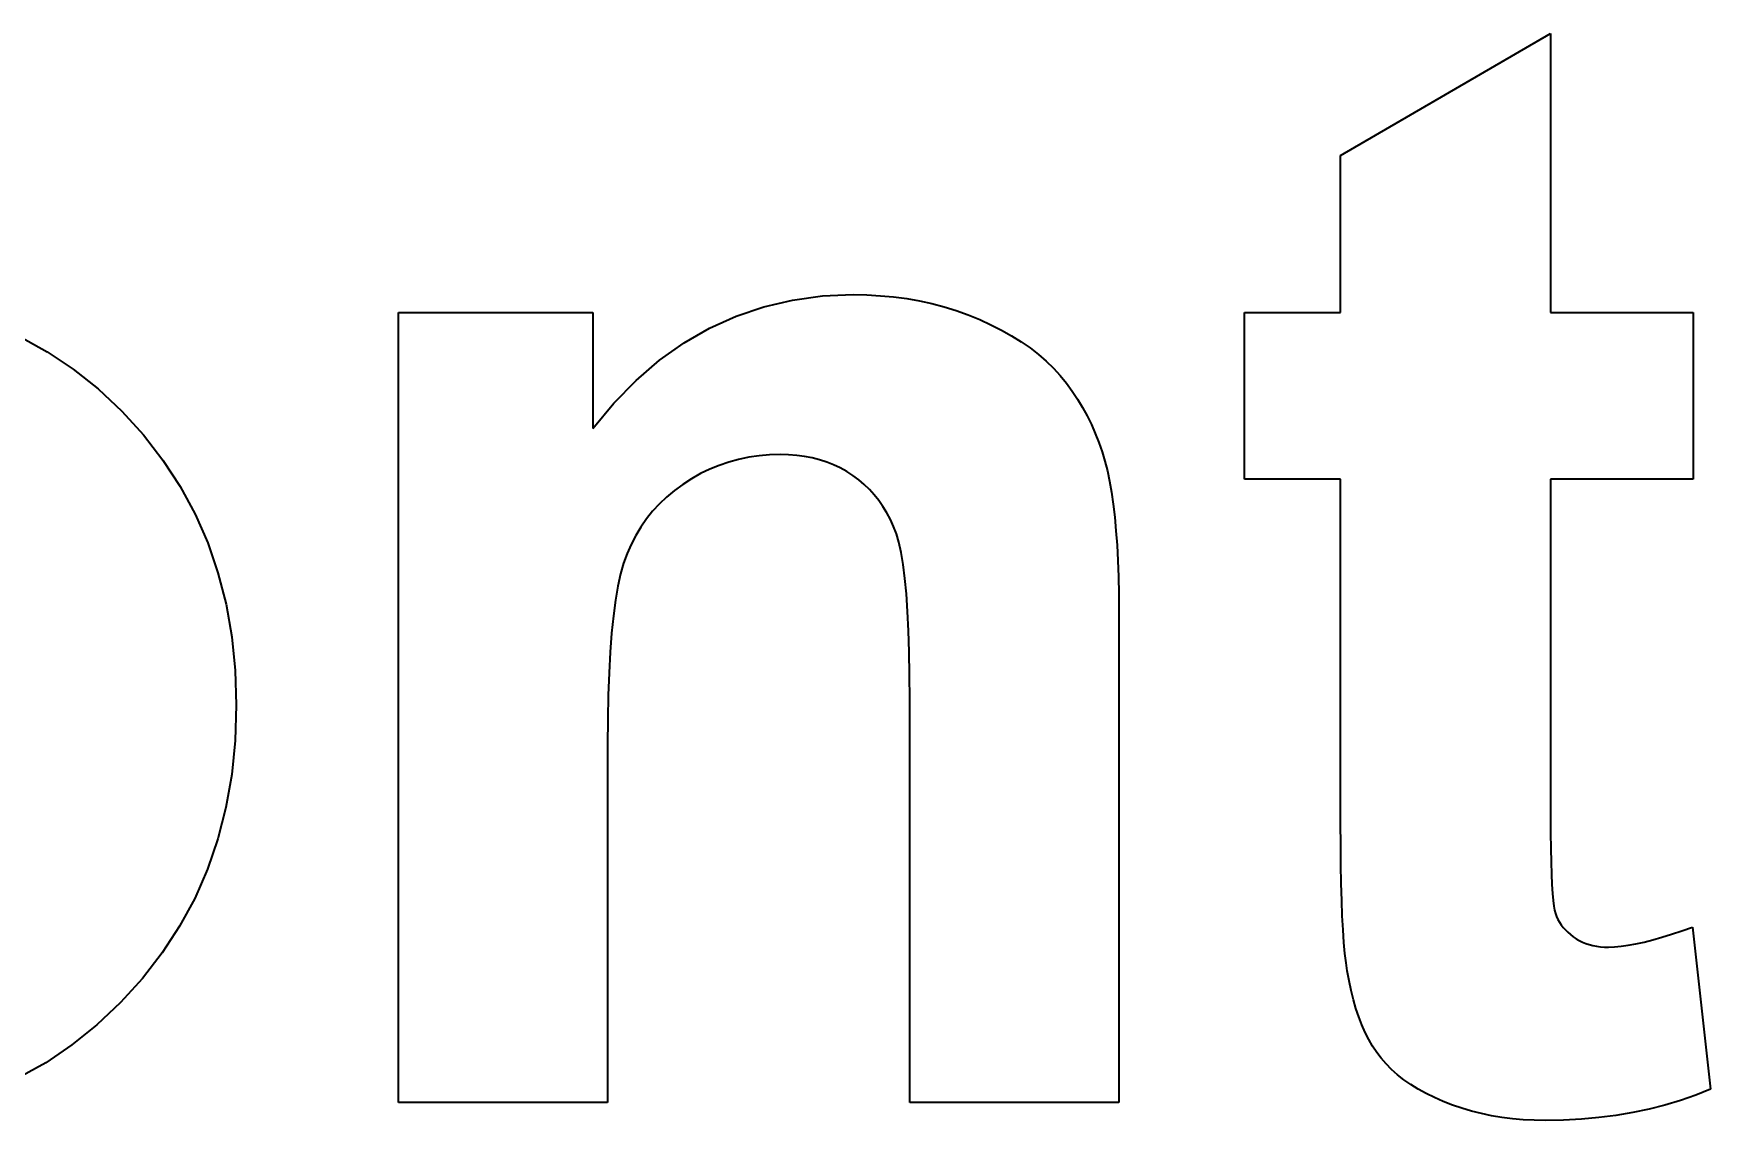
# Model space of a CAD drawing. Extents: x 23 to 417, y 3 to 294.
# Drawn here: x 219.86 to 220.783, y 105.449 to 106.047 of the extents above; entities that cross this region are included whole.
import ezdxf

# ---------------------------------------------------------------- set-up
doc = ezdxf.new("R2010")
doc.units = 0
doc.layers.get('0').update_dxf_attribs({"lineweight": 13})

# ---------------------------------------------------------------- blocks, each defined once
blk = doc.blocks.new('BLOCK4760')
at = {"color": 7, "lineweight": 35, "ltscale": 0.016689}
blk.add_line((-1.7627, 33.3391), (-1.1857, 33.6748), dxfattribs=at)
at = {"color": 7, "lineweight": 35, "ltscale": 0.019185}
blk.add_line((-1.1857, 33.6748), (-1.1857, 32.9074), dxfattribs=at)
at = {"color": 7, "lineweight": 35, "ltscale": 0.010794}
blk.add_line((-1.7627, 32.9074), (-1.7627, 33.3391), dxfattribs=at)
at = {"color": 7, "lineweight": 35, "ltscale": 0.002028}
blk.add_line((-3.3489, 32.9233), (-3.2699, 32.9417), dxfattribs=at)
at = {"color": 7, "lineweight": 35, "ltscale": 0.002067}
blk.add_line((-3.2699, 32.9417), (-3.188, 32.9528), dxfattribs=at)
at = {"color": 7, "lineweight": 35, "ltscale": 0.002124}
blk.add_line((-3.188, 32.9528), (-3.1031, 32.9565), dxfattribs=at)
at = {"color": 7, "lineweight": 35, "ltscale": 0.000943899}
blk.add_line((-3.1031, 32.9565), (-3.0654, 32.9558), dxfattribs=at)
at = {"color": 7, "lineweight": 35, "ltscale": 0.000928404}
blk.add_line((-3.0654, 32.9558), (-3.0283, 32.9537), dxfattribs=at)
at = {"color": 7, "lineweight": 35, "ltscale": 0.000914611}
blk.add_line((-3.0283, 32.9537), (-2.9919, 32.9503), dxfattribs=at)
at = {"color": 7, "lineweight": 35, "ltscale": 0.00090214}
blk.add_line((-2.9919, 32.9503), (-2.9561, 32.9455), dxfattribs=at)
at = {"color": 7, "lineweight": 35, "ltscale": 0.000891268}
blk.add_line((-2.9561, 32.9455), (-2.921, 32.9393), dxfattribs=at)
at = {"color": 7, "lineweight": 35, "ltscale": 0.000882085}
blk.add_line((-2.921, 32.9393), (-2.8865, 32.9318), dxfattribs=at)
at = {"color": 7, "lineweight": 35, "ltscale": 0.000873855}
blk.add_line((-2.8865, 32.9318), (-2.8527, 32.9229), dxfattribs=at)
at = {"color": 7, "lineweight": 35, "ltscale": 0.013353}
blk.add_line((-4.3535, 32.9074), (-3.8193, 32.9074), dxfattribs=at)
at = {"color": 7, "lineweight": 35, "ltscale": 0.054332}
blk.add_line((-4.3535, 30.7341), (-4.3535, 32.9074), dxfattribs=at)
at = {"color": 7, "lineweight": 35, "ltscale": 0.007981}
blk.add_line((-3.8193, 32.9074), (-3.8193, 32.5881), dxfattribs=at)
at = {"color": 7, "lineweight": 35, "ltscale": 0.002007}
for p, q in [((-3.4981, 32.8644), (-3.425, 32.8975)), ((-3.425, 32.8975), (-3.3489, 32.9233))]:
    blk.add_line(p, q, dxfattribs=at)
at = {"color": 7, "lineweight": 35, "ltscale": 0.000867881}
blk.add_line((-2.8527, 32.9229), (-2.8196, 32.9126), dxfattribs=at)
at = {"color": 7, "lineweight": 35, "ltscale": 0.000863215}
blk.add_line((-2.8196, 32.9126), (-2.7871, 32.9009), dxfattribs=at)
at = {"color": 7, "lineweight": 35, "ltscale": 0.000860049}
blk.add_line((-2.7871, 32.9009), (-2.7552, 32.8879), dxfattribs=at)
at = {"color": 7, "lineweight": 35, "ltscale": 0.000845646}
blk.add_line((-2.7552, 32.8879), (-2.7245, 32.8738), dxfattribs=at)
at = {"color": 7, "lineweight": 35, "ltscale": 0.006599}
for p, q in [((-2.0267, 32.9074), (-1.7627, 32.9074)), ((-1.7627, 32.449), (-2.0267, 32.449))]:
    blk.add_line(p, q, dxfattribs=at)
at = {"color": 7, "lineweight": 35, "ltscale": 0.01146}
for p, q in [((-2.0267, 32.449), (-2.0267, 32.9074)), ((-0.7928, 32.9074), (-0.7928, 32.449))]:
    blk.add_line(p, q, dxfattribs=at)
at = {"color": 7, "lineweight": 35, "ltscale": 0.009822}
for p, q in [((-1.1857, 32.9074), (-0.7928, 32.9074)), ((-0.7928, 32.449), (-1.1857, 32.449))]:
    blk.add_line(p, q, dxfattribs=at)
at = {"color": 7, "lineweight": 35, "ltscale": 0.002155}
for p, q in [((-5.3953, 32.8412), (-5.3198, 32.7995)), ((-5.3235, 30.8439), (-5.3987, 30.8018))]:
    blk.add_line(p, q, dxfattribs=at)
at = {"color": 7, "lineweight": 35, "ltscale": 0.002025}
blk.add_line((-3.5682, 32.8239), (-3.4981, 32.8644), dxfattribs=at)
at = {"color": 7, "lineweight": 35, "ltscale": 0.000819045}
blk.add_line((-2.7245, 32.8738), (-2.6953, 32.859), dxfattribs=at)
at = {"color": 7, "lineweight": 35, "ltscale": 0.000794271}
blk.add_line((-2.6953, 32.859), (-2.6676, 32.8434), dxfattribs=at)
at = {"color": 7, "lineweight": 35, "ltscale": 0.000770854}
blk.add_line((-2.6676, 32.8434), (-2.6415, 32.827), dxfattribs=at)
at = {"color": 7, "lineweight": 35, "ltscale": 0.002162}
for p, q in [((-5.3198, 32.7995), (-5.2479, 32.7515)), ((-4.913, 32.353), (-4.8784, 32.2737))]:
    blk.add_line(p, q, dxfattribs=at)
at = {"color": 7, "lineweight": 35, "ltscale": 0.002063}
blk.add_line((-3.6354, 32.776), (-3.5682, 32.8239), dxfattribs=at)
at = {"color": 7, "lineweight": 35, "ltscale": 0.000749533}
blk.add_line((-2.6415, 32.827), (-2.6168, 32.8099), dxfattribs=at)
at = {"color": 7, "lineweight": 35, "ltscale": 0.000729777}
blk.add_line((-2.6168, 32.8099), (-2.5938, 32.792), dxfattribs=at)
at = {"color": 7, "lineweight": 35, "ltscale": 0.000712084}
blk.add_line((-2.5938, 32.792), (-2.5722, 32.7734), dxfattribs=at)
at = {"color": 7, "lineweight": 35, "ltscale": 0.002185}
for p, q in [((-5.2479, 32.7515), (-5.1795, 32.6971)), ((-4.8791, 31.3759), (-4.9141, 31.2958))]:
    blk.add_line(p, q, dxfattribs=at)
at = {"color": 7, "lineweight": 35, "ltscale": 0.002119}
blk.add_line((-3.6997, 32.7207), (-3.6354, 32.776), dxfattribs=at)
at = {"color": 7, "lineweight": 35, "ltscale": 0.000696279}
blk.add_line((-2.5722, 32.7734), (-2.5522, 32.754), dxfattribs=at)
at = {"color": 7, "lineweight": 35, "ltscale": 0.000683327}
blk.add_line((-2.5522, 32.754), (-2.5338, 32.7339), dxfattribs=at)
at = {"color": 7, "lineweight": 35, "ltscale": 0.002222}
blk.add_line((-5.1795, 32.6971), (-5.1147, 32.6362), dxfattribs=at)
at = {"color": 7, "lineweight": 35, "ltscale": 0.002191}
blk.add_line((-3.761, 32.6581), (-3.6997, 32.7207), dxfattribs=at)
at = {"color": 7, "lineweight": 35, "ltscale": 0.000672642}
blk.add_line((-2.5338, 32.7339), (-2.5168, 32.7129), dxfattribs=at)
at = {"color": 7, "lineweight": 35, "ltscale": 0.000666345}
blk.add_line((-2.5168, 32.7129), (-2.5012, 32.6914), dxfattribs=at)
at = {"color": 7, "lineweight": 35, "ltscale": 0.002278}
blk.add_line((-3.8193, 32.5881), (-3.761, 32.6581), dxfattribs=at)
at = {"color": 7, "lineweight": 35, "ltscale": 0.000664324}
blk.add_line((-2.5012, 32.6914), (-2.4865, 32.6692), dxfattribs=at)
at = {"color": 7, "lineweight": 35, "ltscale": 0.000663298}
blk.add_line((-2.4865, 32.6692), (-2.4728, 32.6465), dxfattribs=at)
at = {"color": 7, "lineweight": 35, "ltscale": 0.002223}
blk.add_line((-5.1147, 32.6362), (-5.0548, 32.5705), dxfattribs=at)
at = {"color": 7, "lineweight": 35, "ltscale": 0.000663392}
blk.add_line((-2.4728, 32.6465), (-2.46, 32.6232), dxfattribs=at)
at = {"color": 7, "lineweight": 35, "ltscale": 0.000665008}
blk.add_line((-2.46, 32.6232), (-2.4483, 32.5994), dxfattribs=at)
at = {"color": 7, "lineweight": 35, "ltscale": 0.002186}
blk.add_line((-5.0548, 32.5705), (-5.0013, 32.5014), dxfattribs=at)
at = {"color": 7, "lineweight": 35, "ltscale": 0.000667474}
blk.add_line((-2.4483, 32.5994), (-2.4375, 32.5749), dxfattribs=at)
at = {"color": 7, "lineweight": 35, "ltscale": 0.000671364}
blk.add_line((-2.4375, 32.5749), (-2.4277, 32.5499), dxfattribs=at)
at = {"color": 7, "lineweight": 35, "ltscale": 0.000715717}
blk.add_line((-3.3622, 32.5132), (-3.3905, 32.5091), dxfattribs=at)
at = {"color": 7, "lineweight": 35, "ltscale": 0.000726624}
blk.add_line((-3.3332, 32.5157), (-3.3622, 32.5132), dxfattribs=at)
at = {"color": 7, "lineweight": 35, "ltscale": 0.000739577}
blk.add_line((-3.3037, 32.5165), (-3.3332, 32.5157), dxfattribs=at)
at = {"color": 7, "lineweight": 35, "ltscale": 0.000574673}
blk.add_line((-3.2807, 32.5159), (-3.3037, 32.5165), dxfattribs=at)
at = {"color": 7, "lineweight": 35, "ltscale": 0.000559739}
blk.add_line((-3.2584, 32.5142), (-3.2807, 32.5159), dxfattribs=at)
at = {"color": 7, "lineweight": 35, "ltscale": 0.000545656}
blk.add_line((-3.2367, 32.5113), (-3.2584, 32.5142), dxfattribs=at)
at = {"color": 7, "lineweight": 35, "ltscale": 0.000676529}
blk.add_line((-2.4277, 32.5499), (-2.4189, 32.5243), dxfattribs=at)
at = {"color": 7, "lineweight": 35, "ltscale": 0.000682377}
blk.add_line((-2.4189, 32.5243), (-2.4111, 32.4982), dxfattribs=at)
at = {"color": 7, "lineweight": 35, "ltscale": 0.002164}
blk.add_line((-5.0013, 32.5014), (-4.954, 32.4289), dxfattribs=at)
at = {"color": 7, "lineweight": 35, "ltscale": 0.000702404}
blk.add_line((-3.4978, 32.4764), (-3.523, 32.4641), dxfattribs=at)
at = {"color": 7, "lineweight": 35, "ltscale": 0.000699823}
blk.add_line((-3.4719, 32.487), (-3.4978, 32.4764), dxfattribs=at)
at = {"color": 7, "lineweight": 35, "ltscale": 0.000699429}
blk.add_line((-3.4454, 32.496), (-3.4719, 32.487), dxfattribs=at)
at = {"color": 7, "lineweight": 35, "ltscale": 0.000702469}
blk.add_line((-3.4183, 32.5034), (-3.4454, 32.496), dxfattribs=at)
at = {"color": 7, "lineweight": 35, "ltscale": 0.0007082}
blk.add_line((-3.3905, 32.5091), (-3.4183, 32.5034), dxfattribs=at)
at = {"color": 7, "lineweight": 35, "ltscale": 0.000533595}
blk.add_line((-3.2158, 32.5073), (-3.2367, 32.5113), dxfattribs=at)
at = {"color": 7, "lineweight": 35, "ltscale": 0.000523481}
blk.add_line((-3.1955, 32.5022), (-3.2158, 32.5073), dxfattribs=at)
at = {"color": 7, "lineweight": 35, "ltscale": 0.000514888}
blk.add_line((-3.1759, 32.4959), (-3.1955, 32.5022), dxfattribs=at)
at = {"color": 7, "lineweight": 35, "ltscale": 0.000509179}
blk.add_line((-3.1569, 32.4884), (-3.1759, 32.4959), dxfattribs=at)
at = {"color": 7, "lineweight": 35, "ltscale": 0.000504251}
blk.add_line((-3.1387, 32.4798), (-3.1569, 32.4884), dxfattribs=at)
at = {"color": 7, "lineweight": 35, "ltscale": 0.000502692}
blk.add_line((-3.1211, 32.4701), (-3.1387, 32.4798), dxfattribs=at)
at = {"color": 7, "lineweight": 35, "ltscale": 0.00050315}
blk.add_line((-3.1041, 32.4592), (-3.1211, 32.4701), dxfattribs=at)
at = {"color": 7, "lineweight": 35, "ltscale": 0.00068946}
blk.add_line((-2.4111, 32.4982), (-2.4043, 32.4715), dxfattribs=at)
at = {"color": 7, "lineweight": 35, "ltscale": 0.000720511}
blk.add_line((-2.4043, 32.4715), (-2.3982, 32.4433), dxfattribs=at)
at = {"color": 7, "lineweight": 35, "ltscale": 0.002156}
blk.add_line((-4.954, 32.4289), (-4.913, 32.353), dxfattribs=at)
at = {"color": 7, "lineweight": 35, "ltscale": 0.000713537}
blk.add_line((-3.5717, 32.4346), (-3.5947, 32.4177), dxfattribs=at)
at = {"color": 7, "lineweight": 35, "ltscale": 0.000715925}
blk.add_line((-3.5477, 32.4502), (-3.5717, 32.4346), dxfattribs=at)
at = {"color": 7, "lineweight": 35, "ltscale": 0.000707845}
blk.add_line((-3.523, 32.4641), (-3.5477, 32.4502), dxfattribs=at)
at = {"color": 7, "lineweight": 35, "ltscale": 0.000501026}
blk.add_line((-3.088, 32.4473), (-3.1041, 32.4592), dxfattribs=at)
at = {"color": 7, "lineweight": 35, "ltscale": 0.000497267}
blk.add_line((-3.0728, 32.4344), (-3.088, 32.4473), dxfattribs=at)
at = {"color": 7, "lineweight": 35, "ltscale": 0.000495603}
blk.add_line((-3.0586, 32.4207), (-3.0728, 32.4344), dxfattribs=at)
at = {"color": 7, "lineweight": 35, "ltscale": 0.000496338}
blk.add_line((-3.0452, 32.406), (-3.0586, 32.4207), dxfattribs=at)
at = {"color": 7, "lineweight": 35, "ltscale": 0.000774372}
blk.add_line((-2.3982, 32.4433), (-2.3929, 32.4128), dxfattribs=at)
at = {"color": 7, "lineweight": 35, "ltscale": 0.023687}
blk.add_line((-1.7627, 31.5015), (-1.7627, 32.449), dxfattribs=at)
at = {"color": 7, "lineweight": 35, "ltscale": 0.021896}
blk.add_line((-1.1857, 32.449), (-1.1857, 31.5731), dxfattribs=at)
at = {"color": 7, "lineweight": 35, "ltscale": 0.000683023}
blk.add_line((-3.6362, 32.3807), (-3.6548, 32.3606), dxfattribs=at)
at = {"color": 7, "lineweight": 35, "ltscale": 0.000690487}
blk.add_line((-3.6162, 32.3998), (-3.6362, 32.3807), dxfattribs=at)
at = {"color": 7, "lineweight": 35, "ltscale": 0.000700327}
blk.add_line((-3.5947, 32.4177), (-3.6162, 32.3998), dxfattribs=at)
at = {"color": 7, "lineweight": 35, "ltscale": 0.00049864}
blk.add_line((-3.0328, 32.3904), (-3.0452, 32.406), dxfattribs=at)
at = {"color": 7, "lineweight": 35, "ltscale": 0.000503409}
blk.add_line((-3.0213, 32.3739), (-3.0328, 32.3904), dxfattribs=at)
at = {"color": 7, "lineweight": 35, "ltscale": 0.000510108}
blk.add_line((-3.0107, 32.3564), (-3.0213, 32.3739), dxfattribs=at)
at = {"color": 7, "lineweight": 35, "ltscale": 0.00082988}
blk.add_line((-2.3929, 32.4128), (-2.3881, 32.3799), dxfattribs=at)
at = {"color": 7, "lineweight": 35, "ltscale": 0.000885287}
blk.add_line((-2.3881, 32.3799), (-2.384, 32.3448), dxfattribs=at)
at = {"color": 7, "lineweight": 35, "ltscale": 0.000677804}
blk.add_line((-3.6718, 32.3395), (-3.6873, 32.3173), dxfattribs=at)
at = {"color": 7, "lineweight": 35, "ltscale": 0.000678566}
blk.add_line((-3.6548, 32.3606), (-3.6718, 32.3395), dxfattribs=at)
at = {"color": 7, "lineweight": 35, "ltscale": 0.000519062}
blk.add_line((-3.001, 32.3381), (-3.0107, 32.3564), dxfattribs=at)
at = {"color": 7, "lineweight": 35, "ltscale": 0.000529403}
blk.add_line((-2.9923, 32.3188), (-3.001, 32.3381), dxfattribs=at)
at = {"color": 7, "lineweight": 35, "ltscale": 0.000942108}
blk.add_line((-2.384, 32.3448), (-2.3805, 32.3072), dxfattribs=at)
at = {"color": 7, "lineweight": 35, "ltscale": 0.000684834}
blk.add_line((-3.7013, 32.294), (-3.7138, 32.2696), dxfattribs=at)
at = {"color": 7, "lineweight": 35, "ltscale": 0.000679538}
blk.add_line((-3.6873, 32.3173), (-3.7013, 32.294), dxfattribs=at)
at = {"color": 7, "lineweight": 35, "ltscale": 0.000541663}
blk.add_line((-2.9844, 32.2986), (-2.9923, 32.3188), dxfattribs=at)
at = {"color": 7, "lineweight": 35, "ltscale": 0.000604969}
blk.add_line((-2.9774, 32.2754), (-2.9844, 32.2986), dxfattribs=at)
at = {"color": 7, "lineweight": 35, "ltscale": 0.000998551}
blk.add_line((-2.3805, 32.3072), (-2.3776, 32.2674), dxfattribs=at)
at = {"color": 7, "lineweight": 35, "ltscale": 0.002184}
blk.add_line((-4.8784, 32.2737), (-4.85, 32.1911), dxfattribs=at)
at = {"color": 7, "lineweight": 35, "ltscale": 0.000703838}
blk.add_line((-3.7249, 32.2442), (-3.7344, 32.2177), dxfattribs=at)
at = {"color": 7, "lineweight": 35, "ltscale": 0.000692595}
blk.add_line((-3.7138, 32.2696), (-3.7249, 32.2442), dxfattribs=at)
at = {"color": 7, "lineweight": 35, "ltscale": 0.000720236}
blk.add_line((-2.9712, 32.2473), (-2.9774, 32.2754), dxfattribs=at)
at = {"color": 7, "lineweight": 35, "ltscale": 0.000839216}
blk.add_line((-2.9656, 32.2142), (-2.9712, 32.2473), dxfattribs=at)
at = {"color": 7, "lineweight": 35, "ltscale": 0.001056}
blk.add_line((-2.3776, 32.2674), (-2.3754, 32.2252), dxfattribs=at)
at = {"color": 7, "lineweight": 35, "ltscale": 0.00222}
blk.add_line((-4.85, 32.1911), (-4.8279, 32.1051), dxfattribs=at)
at = {"color": 7, "lineweight": 35, "ltscale": 0.000761675}
blk.add_line((-3.7344, 32.2177), (-3.7428, 32.1884), dxfattribs=at)
at = {"color": 7, "lineweight": 35, "ltscale": 0.000959282}
blk.add_line((-2.9609, 32.1761), (-2.9656, 32.2142), dxfattribs=at)
at = {"color": 7, "lineweight": 35, "ltscale": 0.001113}
blk.add_line((-2.3754, 32.2252), (-2.3738, 32.1807), dxfattribs=at)
at = {"color": 7, "lineweight": 35, "ltscale": 0.000976127}
blk.add_line((-3.7503, 32.1545), (-3.7569, 32.1161), dxfattribs=at)
at = {"color": 7, "lineweight": 35, "ltscale": 0.000867625}
blk.add_line((-3.7428, 32.1884), (-3.7503, 32.1545), dxfattribs=at)
at = {"color": 7, "lineweight": 35, "ltscale": 0.001081}
blk.add_line((-2.9568, 32.1331), (-2.9609, 32.1761), dxfattribs=at)
at = {"color": 7, "lineweight": 35, "ltscale": 0.001171}
blk.add_line((-2.3738, 32.1807), (-2.3729, 32.1339), dxfattribs=at)
at = {"color": 7, "lineweight": 35, "ltscale": 0.002269}
blk.add_line((-4.8279, 32.1051), (-4.8122, 32.0157), dxfattribs=at)
at = {"color": 7, "lineweight": 35, "ltscale": 0.001086}
blk.add_line((-3.7569, 32.1161), (-3.7626, 32.073), dxfattribs=at)
at = {"color": 7, "lineweight": 35, "ltscale": 0.001203}
blk.add_line((-2.9535, 32.085), (-2.9568, 32.1331), dxfattribs=at)
at = {"color": 7, "lineweight": 35, "ltscale": 0.001229}
blk.add_line((-2.3729, 32.1339), (-2.3726, 32.0847), dxfattribs=at)
at = {"color": 7, "lineweight": 35, "ltscale": 0.001197}
blk.add_line((-3.7626, 32.073), (-3.7674, 32.0254), dxfattribs=at)
at = {"color": 7, "lineweight": 35, "ltscale": 0.001326}
blk.add_line((-2.9509, 32.032), (-2.9535, 32.085), dxfattribs=at)
at = {"color": 7, "lineweight": 35, "ltscale": 0.033765}
blk.add_line((-2.3726, 32.0847), (-2.3726, 30.7341), dxfattribs=at)
at = {"color": 7, "lineweight": 35, "ltscale": 0.002331}
blk.add_line((-4.8122, 32.0157), (-4.8027, 31.923), dxfattribs=at)
at = {"color": 7, "lineweight": 35, "ltscale": 0.00131}
blk.add_line((-3.7674, 32.0254), (-3.7714, 31.9731), dxfattribs=at)
at = {"color": 7, "lineweight": 35, "ltscale": 0.00145}
blk.add_line((-2.9491, 31.9741), (-2.9509, 32.032), dxfattribs=at)
at = {"color": 7, "lineweight": 35, "ltscale": 0.001422}
blk.add_line((-3.7714, 31.9731), (-3.7745, 31.9163), dxfattribs=at)
at = {"color": 7, "lineweight": 35, "ltscale": 0.001574}
blk.add_line((-2.948, 31.9111), (-2.9491, 31.9741), dxfattribs=at)
at = {"color": 7, "lineweight": 35, "ltscale": 0.002405}
blk.add_line((-4.8027, 31.923), (-4.7996, 31.8269), dxfattribs=at)
at = {"color": 7, "lineweight": 35, "ltscale": 0.001536}
blk.add_line((-3.7745, 31.9163), (-3.7767, 31.8549), dxfattribs=at)
at = {"color": 7, "lineweight": 35, "ltscale": 0.001698}
blk.add_line((-2.9476, 31.8432), (-2.948, 31.9111), dxfattribs=at)
at = {"color": 7, "lineweight": 35, "ltscale": 0.002425}
blk.add_line((-4.7996, 31.8269), (-4.8028, 31.7299), dxfattribs=at)
at = {"color": 7, "lineweight": 35, "ltscale": 0.00165}
blk.add_line((-3.7767, 31.8549), (-3.778, 31.789), dxfattribs=at)
at = {"color": 7, "lineweight": 35, "ltscale": 0.027729}
blk.add_line((-2.9476, 30.7341), (-2.9476, 31.8432), dxfattribs=at)
at = {"color": 7, "lineweight": 35, "ltscale": 0.001764}
blk.add_line((-3.778, 31.789), (-3.7784, 31.7184), dxfattribs=at)
at = {"color": 7, "lineweight": 35, "ltscale": 0.002351}
blk.add_line((-4.8028, 31.7299), (-4.8123, 31.6363), dxfattribs=at)
at = {"color": 7, "lineweight": 35, "ltscale": 0.024608}
blk.add_line((-3.7784, 31.7184), (-3.7784, 30.7341), dxfattribs=at)
at = {"color": 7, "lineweight": 35, "ltscale": 0.00229}
blk.add_line((-4.8123, 31.6363), (-4.8282, 31.5462), dxfattribs=at)
at = {"color": 7, "lineweight": 35, "ltscale": 0.002241}
blk.add_line((-4.8282, 31.5462), (-4.8505, 31.4593), dxfattribs=at)
at = {"color": 7, "lineweight": 35, "ltscale": 0.001275}
blk.add_line((-1.1857, 31.5731), (-1.1855, 31.5221), dxfattribs=at)
at = {"color": 7, "lineweight": 35, "ltscale": 0.001473}
blk.add_line((-1.7626, 31.4426), (-1.7627, 31.5015), dxfattribs=at)
at = {"color": 7, "lineweight": 35, "ltscale": 0.001164}
blk.add_line((-1.1855, 31.5221), (-1.1852, 31.4756), dxfattribs=at)
at = {"color": 7, "lineweight": 35, "ltscale": 0.002205}
blk.add_line((-4.8505, 31.4593), (-4.8791, 31.3759), dxfattribs=at)
at = {"color": 7, "lineweight": 35, "ltscale": 0.001053}
blk.add_line((-1.1852, 31.4756), (-1.1846, 31.4335), dxfattribs=at)
at = {"color": 7, "lineweight": 35, "ltscale": 0.001371}
blk.add_line((-1.762, 31.3877), (-1.7626, 31.4426), dxfattribs=at)
at = {"color": 7, "lineweight": 35, "ltscale": 0.000942059}
blk.add_line((-1.1846, 31.4335), (-1.1838, 31.3958), dxfattribs=at)
at = {"color": 7, "lineweight": 35, "ltscale": 0.001269}
blk.add_line((-1.7611, 31.337), (-1.762, 31.3877), dxfattribs=at)
at = {"color": 7, "lineweight": 35, "ltscale": 0.000830832}
blk.add_line((-1.1838, 31.3958), (-1.1828, 31.3626), dxfattribs=at)
at = {"color": 7, "lineweight": 35, "ltscale": 0.000720113}
blk.add_line((-1.1828, 31.3626), (-1.1816, 31.3338), dxfattribs=at)
at = {"color": 7, "lineweight": 35, "ltscale": 0.001167}
blk.add_line((-1.7598, 31.2903), (-1.7611, 31.337), dxfattribs=at)
at = {"color": 7, "lineweight": 35, "ltscale": 0.000609551}
blk.add_line((-1.1816, 31.3338), (-1.1801, 31.3095), dxfattribs=at)
at = {"color": 7, "lineweight": 35, "ltscale": 0.002178}
blk.add_line((-4.9141, 31.2958), (-4.9555, 31.2191), dxfattribs=at)
at = {"color": 7, "lineweight": 35, "ltscale": 0.001065}
blk.add_line((-1.7581, 31.2477), (-1.7598, 31.2903), dxfattribs=at)
at = {"color": 7, "lineweight": 35, "ltscale": 0.000499623}
blk.add_line((-1.1801, 31.3095), (-1.1784, 31.2896), dxfattribs=at)
at = {"color": 7, "lineweight": 35, "ltscale": 0.000389355}
blk.add_line((-1.1784, 31.2896), (-1.1765, 31.2741), dxfattribs=at)
at = {"color": 7, "lineweight": 35, "ltscale": 0.000280554}
blk.add_line((-1.1765, 31.2741), (-1.1744, 31.2631), dxfattribs=at)
at = {"color": 7, "lineweight": 35, "ltscale": 0.000962992}
blk.add_line((-1.7561, 31.2093), (-1.7581, 31.2477), dxfattribs=at)
at = {"color": 7, "lineweight": 35, "ltscale": 0.000225355}
blk.add_line((-1.1744, 31.2631), (-1.1719, 31.2544), dxfattribs=at)
at = {"color": 7, "lineweight": 35, "ltscale": 0.000222364}
blk.add_line((-1.1719, 31.2544), (-1.1688, 31.2461), dxfattribs=at)
at = {"color": 7, "lineweight": 35, "ltscale": 0.000221046}
blk.add_line((-1.1688, 31.2461), (-1.1651, 31.2381), dxfattribs=at)
at = {"color": 7, "lineweight": 35, "ltscale": 0.000220613}
blk.add_line((-1.1651, 31.2381), (-1.1608, 31.2303), dxfattribs=at)
at = {"color": 7, "lineweight": 35, "ltscale": 0.000221132}
blk.add_line((-1.1608, 31.2303), (-1.156, 31.2229), dxfattribs=at)
at = {"color": 7, "lineweight": 35, "ltscale": 0.000223234}
blk.add_line((-1.156, 31.2229), (-1.1506, 31.2158), dxfattribs=at)
at = {"color": 7, "lineweight": 35, "ltscale": 0.002187}
blk.add_line((-4.9555, 31.2191), (-5.0032, 31.1458), dxfattribs=at)
at = {"color": 7, "lineweight": 35, "ltscale": 0.000861535}
blk.add_line((-1.7537, 31.1749), (-1.7561, 31.2093), dxfattribs=at)
at = {"color": 7, "lineweight": 35, "ltscale": 0.000760367}
blk.add_line((-1.751, 31.1446), (-1.7537, 31.1749), dxfattribs=at)
at = {"color": 7, "lineweight": 35, "ltscale": 0.000226531}
blk.add_line((-1.1506, 31.2158), (-1.1446, 31.209), dxfattribs=at)
at = {"color": 7, "lineweight": 35, "ltscale": 0.000230624}
blk.add_line((-1.1446, 31.209), (-1.1381, 31.2025), dxfattribs=at)
at = {"color": 7, "lineweight": 35, "ltscale": 0.000235794}
blk.add_line((-1.1381, 31.2025), (-1.1309, 31.1963), dxfattribs=at)
at = {"color": 7, "lineweight": 35, "ltscale": 0.000242182}
blk.add_line((-1.1309, 31.1963), (-1.1232, 31.1904), dxfattribs=at)
at = {"color": 7, "lineweight": 35, "ltscale": 0.000245025}
blk.add_line((-1.1232, 31.1904), (-1.1151, 31.185), dxfattribs=at)
at = {"color": 7, "lineweight": 35, "ltscale": 0.000245186}
blk.add_line((-1.1151, 31.185), (-1.1066, 31.1801), dxfattribs=at)
at = {"color": 7, "lineweight": 35, "ltscale": 0.000246039}
blk.add_line((-1.1066, 31.1801), (-1.0977, 31.1758), dxfattribs=at)
at = {"color": 7, "lineweight": 35, "ltscale": 0.000247771}
blk.add_line((-1.0977, 31.1758), (-1.0885, 31.1721), dxfattribs=at)
at = {"color": 7, "lineweight": 35, "ltscale": 0.000573645}
blk.add_line((-0.9507, 31.1706), (-0.9283, 31.1756), dxfattribs=at)
at = {"color": 7, "lineweight": 35, "ltscale": 0.000614889}
blk.add_line((-0.9283, 31.1756), (-0.9045, 31.1817), dxfattribs=at)
at = {"color": 7, "lineweight": 35, "ltscale": 0.000656756}
blk.add_line((-0.9045, 31.1817), (-0.8792, 31.1889), dxfattribs=at)
at = {"color": 7, "lineweight": 35, "ltscale": 0.000699351}
blk.add_line((-0.8792, 31.1889), (-0.8525, 31.1972), dxfattribs=at)
at = {"color": 7, "lineweight": 35, "ltscale": 0.00074187}
blk.add_line((-0.8525, 31.1972), (-0.8244, 31.2065), dxfattribs=at)
at = {"color": 7, "lineweight": 35, "ltscale": 0.000783772}
blk.add_line((-0.8244, 31.2065), (-0.7948, 31.217), dxfattribs=at)
at = {"color": 7, "lineweight": 35, "ltscale": 0.01122}
blk.add_line((-0.7948, 31.217), (-0.7457, 30.7709), dxfattribs=at)
at = {"color": 7, "lineweight": 35, "ltscale": 0.00221}
blk.add_line((-5.0032, 31.1458), (-5.0573, 31.0759), dxfattribs=at)
at = {"color": 7, "lineweight": 35, "ltscale": 0.000659671}
blk.add_line((-1.7478, 31.1184), (-1.751, 31.1446), dxfattribs=at)
at = {"color": 7, "lineweight": 35, "ltscale": 0.000251395}
blk.add_line((-1.0885, 31.1721), (-1.079, 31.169), dxfattribs=at)
at = {"color": 7, "lineweight": 35, "ltscale": 0.00025547}
blk.add_line((-1.079, 31.169), (-1.0691, 31.1664), dxfattribs=at)
at = {"color": 7, "lineweight": 35, "ltscale": 0.000261248}
blk.add_line((-1.0691, 31.1664), (-1.0588, 31.1644), dxfattribs=at)
at = {"color": 7, "lineweight": 35, "ltscale": 0.000267166}
blk.add_line((-1.0588, 31.1644), (-1.0483, 31.1629), dxfattribs=at)
at = {"color": 7, "lineweight": 35, "ltscale": 0.00027396}
blk.add_line((-1.0483, 31.1629), (-1.0373, 31.1621), dxfattribs=at)
at = {"color": 7, "lineweight": 35, "ltscale": 0.000282368}
blk.add_line((-1.0373, 31.1621), (-1.026, 31.1618), dxfattribs=at)
at = {"color": 7, "lineweight": 35, "ltscale": 0.000417189}
blk.add_line((-1.026, 31.1618), (-1.0094, 31.1623), dxfattribs=at)
at = {"color": 7, "lineweight": 35, "ltscale": 0.000454671}
blk.add_line((-1.0094, 31.1623), (-0.9913, 31.164), dxfattribs=at)
at = {"color": 7, "lineweight": 35, "ltscale": 0.000493529}
blk.add_line((-0.9913, 31.164), (-0.9717, 31.1668), dxfattribs=at)
at = {"color": 7, "lineweight": 35, "ltscale": 0.000533396}
blk.add_line((-0.9717, 31.1668), (-0.9507, 31.1706), dxfattribs=at)
at = {"color": 7, "lineweight": 35, "ltscale": 0.000559239}
blk.add_line((-1.7443, 31.0963), (-1.7478, 31.1184), dxfattribs=at)
at = {"color": 7, "lineweight": 35, "ltscale": 0.000702161}
blk.add_line((-1.7395, 31.0686), (-1.7443, 31.0963), dxfattribs=at)
at = {"color": 7, "lineweight": 35, "ltscale": 0.002248}
blk.add_line((-5.0573, 31.0759), (-5.1178, 31.0093), dxfattribs=at)
at = {"color": 7, "lineweight": 35, "ltscale": 0.000676804}
blk.add_line((-1.7339, 31.0422), (-1.7395, 31.0686), dxfattribs=at)
at = {"color": 7, "lineweight": 35, "ltscale": 0.000652076}
blk.add_line((-1.7276, 31.0168), (-1.7339, 31.0422), dxfattribs=at)
at = {"color": 7, "lineweight": 35, "ltscale": 0.002245}
blk.add_line((-5.1178, 31.0093), (-5.1831, 30.9477), dxfattribs=at)
at = {"color": 7, "lineweight": 35, "ltscale": 0.000629109}
blk.add_line((-1.7206, 30.9927), (-1.7276, 31.0168), dxfattribs=at)
at = {"color": 7, "lineweight": 35, "ltscale": 0.00060618}
blk.add_line((-1.7129, 30.9697), (-1.7206, 30.9927), dxfattribs=at)
at = {"color": 7, "lineweight": 35, "ltscale": 0.0022}
blk.add_line((-5.1831, 30.9477), (-5.2517, 30.8926), dxfattribs=at)
at = {"color": 7, "lineweight": 35, "ltscale": 0.000585217}
blk.add_line((-1.7044, 30.9479), (-1.7129, 30.9697), dxfattribs=at)
at = {"color": 7, "lineweight": 35, "ltscale": 0.000564939}
blk.add_line((-1.6953, 30.9272), (-1.7044, 30.9479), dxfattribs=at)
at = {"color": 7, "lineweight": 35, "ltscale": 0.000546111}
blk.add_line((-1.6854, 30.9077), (-1.6953, 30.9272), dxfattribs=at)
at = {"color": 7, "lineweight": 35, "ltscale": 0.000529132}
blk.add_line((-1.6748, 30.8894), (-1.6854, 30.9077), dxfattribs=at)
at = {"color": 7, "lineweight": 35, "ltscale": 0.00217}
blk.add_line((-5.2517, 30.8926), (-5.3235, 30.8439), dxfattribs=at)
at = {"color": 7, "lineweight": 35, "ltscale": 0.000513548}
blk.add_line((-1.6635, 30.8722), (-1.6748, 30.8894), dxfattribs=at)
at = {"color": 7, "lineweight": 35, "ltscale": 0.00051058}
blk.add_line((-1.6512, 30.856), (-1.6635, 30.8722), dxfattribs=at)
at = {"color": 7, "lineweight": 35, "ltscale": 0.00051937}
blk.add_line((-1.6375, 30.8403), (-1.6512, 30.856), dxfattribs=at)
at = {"color": 7, "lineweight": 35, "ltscale": 0.000530843}
blk.add_line((-1.6225, 30.8253), (-1.6375, 30.8403), dxfattribs=at)
at = {"color": 7, "lineweight": 35, "ltscale": 0.000544828}
blk.add_line((-1.6062, 30.8108), (-1.6225, 30.8253), dxfattribs=at)
at = {"color": 7, "lineweight": 35, "ltscale": 0.000560035}
blk.add_line((-1.5885, 30.797), (-1.6062, 30.8108), dxfattribs=at)
at = {"color": 7, "lineweight": 35, "ltscale": 0.000577998}
blk.add_line((-1.5696, 30.7838), (-1.5885, 30.797), dxfattribs=at)
at = {"color": 7, "lineweight": 35, "ltscale": 0.000597366}
blk.add_line((-1.5493, 30.7712), (-1.5696, 30.7838), dxfattribs=at)
at = {"color": 7, "lineweight": 35, "ltscale": 0.000618098}
blk.add_line((-1.5276, 30.7593), (-1.5493, 30.7712), dxfattribs=at)
at = {"color": 7, "lineweight": 35, "ltscale": 0.00064093}
blk.add_line((-1.5046, 30.7479), (-1.5276, 30.7593), dxfattribs=at)
at = {"color": 7, "lineweight": 35, "ltscale": 0.001095}
blk.add_line((-0.7457, 30.7709), (-0.7863, 30.7546), dxfattribs=at)
at = {"color": 7, "lineweight": 35, "ltscale": 0.014376}
for p, q in [((-3.7784, 30.7341), (-4.3535, 30.7341)), ((-2.3726, 30.7341), (-2.9476, 30.7341))]:
    blk.add_line(p, q, dxfattribs=at)
at = {"color": 7, "lineweight": 35, "ltscale": 0.000664027}
blk.add_line((-1.4803, 30.7372), (-1.5046, 30.7479), dxfattribs=at)
at = {"color": 7, "lineweight": 35, "ltscale": 0.000678992}
blk.add_line((-1.4551, 30.7272), (-1.4803, 30.7372), dxfattribs=at)
at = {"color": 7, "lineweight": 35, "ltscale": 0.00068389}
blk.add_line((-1.4292, 30.7184), (-1.4551, 30.7272), dxfattribs=at)
at = {"color": 7, "lineweight": 35, "ltscale": 0.00069092}
blk.add_line((-1.4027, 30.7105), (-1.4292, 30.7184), dxfattribs=at)
at = {"color": 7, "lineweight": 35, "ltscale": 0.001147}
blk.add_line((-0.9146, 30.7159), (-0.9595, 30.7065), dxfattribs=at)
at = {"color": 7, "lineweight": 35, "ltscale": 0.001131}
blk.add_line((-0.8708, 30.7271), (-0.9146, 30.7159), dxfattribs=at)
at = {"color": 7, "lineweight": 35, "ltscale": 0.001116}
blk.add_line((-0.828, 30.74), (-0.8708, 30.7271), dxfattribs=at)
at = {"color": 7, "lineweight": 35, "ltscale": 0.001105}
blk.add_line((-0.7863, 30.7546), (-0.828, 30.74), dxfattribs=at)
at = {"color": 7, "lineweight": 35, "ltscale": 0.000698782}
blk.add_line((-1.3756, 30.7038), (-1.4027, 30.7105), dxfattribs=at)
at = {"color": 7, "lineweight": 35, "ltscale": 0.000707833}
blk.add_line((-1.3478, 30.698), (-1.3756, 30.7038), dxfattribs=at)
at = {"color": 7, "lineweight": 35, "ltscale": 0.000718054}
blk.add_line((-1.3195, 30.6933), (-1.3478, 30.698), dxfattribs=at)
at = {"color": 7, "lineweight": 35, "ltscale": 0.000729743}
blk.add_line((-1.2905, 30.6897), (-1.3195, 30.6933), dxfattribs=at)
at = {"color": 7, "lineweight": 35, "ltscale": 0.000742172}
blk.add_line((-1.261, 30.6871), (-1.2905, 30.6897), dxfattribs=at)
at = {"color": 7, "lineweight": 35, "ltscale": 0.000755552}
blk.add_line((-1.2308, 30.6855), (-1.261, 30.6871), dxfattribs=at)
at = {"color": 7, "lineweight": 35, "ltscale": 0.000769916}
blk.add_line((-1.2, 30.685), (-1.2308, 30.6855), dxfattribs=at)
at = {"color": 7, "lineweight": 35, "ltscale": 0.001256}
blk.add_line((-1.1498, 30.6858), (-1.2, 30.685), dxfattribs=at)
at = {"color": 7, "lineweight": 35, "ltscale": 0.00123}
blk.add_line((-1.1006, 30.6884), (-1.1498, 30.6858), dxfattribs=at)
at = {"color": 7, "lineweight": 35, "ltscale": 0.001207}
blk.add_line((-1.0525, 30.6927), (-1.1006, 30.6884), dxfattribs=at)
at = {"color": 7, "lineweight": 35, "ltscale": 0.001185}
blk.add_line((-1.0055, 30.6987), (-1.0525, 30.6927), dxfattribs=at)
at = {"color": 7, "lineweight": 35, "ltscale": 0.001165}
blk.add_line((-0.9595, 30.7065), (-1.0055, 30.6987), dxfattribs=at)

msp = doc.modelspace()

# ---------------------------------------------------------------- block references
at = {"lineweight": 0, "xscale": 0.2, "yscale": 0.2, "zscale": 0.2}
msp.add_blockref('BLOCK4760', (220.93177, 99.31183), dxfattribs=at)

doc.saveas('drawing.dxf')
